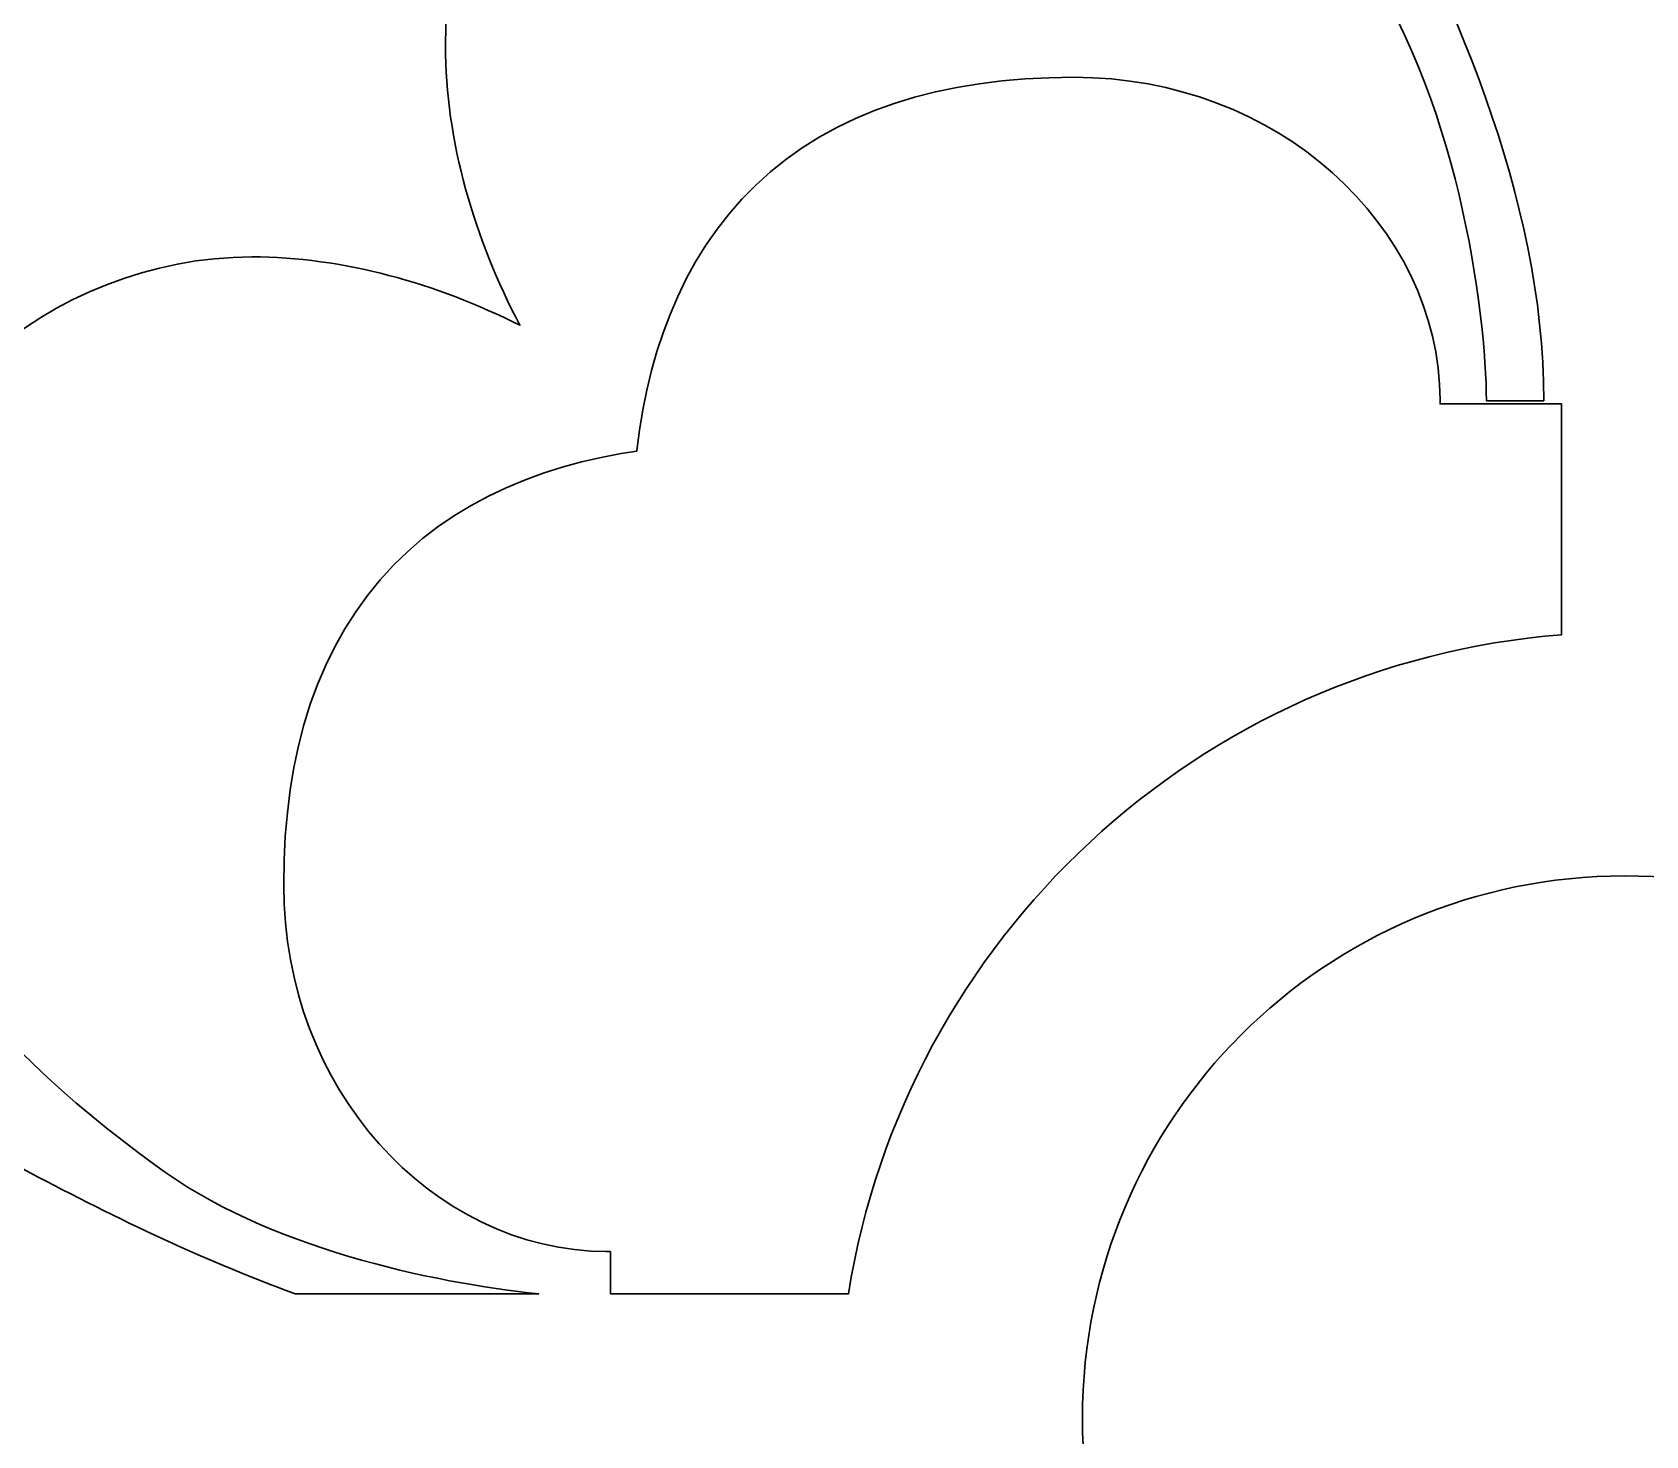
# Model space of a CAD drawing. Header units: centimetres. Extents: x 13.8 to 19.6, y -9 to 9.
# Drawn here: x 17.39 to 18.045, y -6.203 to -5.633 of the extents above; entities that cross this region are included whole.
import ezdxf

# ---------------------------------------------------------------- set-up
doc = ezdxf.new("R2010")
doc.units = ezdxf.units.CM
doc.header["$MEASUREMENT"] = 0
doc.layers.add('layer 1', color=7, linetype='Continuous')

msp = doc.modelspace()

# ---------------------------------------------------------------- linework, layer by layer
at = {"layer": 'layer 1', "color": 250, "lineweight": 30}
for points, knots in [([(13.81568, -9.00019), (13.81568, -9.00019), (13.81568, -7.7491), (13.81568, -7.7491), (13.81568, -7.7491), (13.81568, -7.7491), (13.81568, -7.63661), (13.81568, -7.63661), (13.81568, -7.63661), (13.81568, -7.63661), (13.81568, -7.23319), (13.81568, -7.23319), (13.81568, -7.23319), (13.81568, -7.23319), (13.81568, -7.03897), (13.81568, -7.03897), (13.81568, -7.03897), (13.81568, -7.03897), (13.81568, -5.26695), (13.81568, -5.26695), (13.81568, -5.26695), (13.81568, -5.26695), (13.81568, -5.15446), (13.81568, -5.15446), (13.81568, -5.15446), (13.81568, -5.15446), (13.81568, -4.75104), (13.81568, -4.75104), (13.81568, -4.75104), (13.81568, -4.75104), (13.81568, -4.55682), (13.81568, -4.55682), (13.81568, -4.55682), (13.81568, -4.55682), (13.81568, -2.7848), (13.81568, -2.7848), (13.81568, -2.7848), (13.81568, -2.7848), (13.81568, -2.67231), (13.81568, -2.67231), (13.81568, -2.67231), (13.81568, -2.67231), (13.81568, -2.26889), (13.81568, -2.26889), (13.81568, -2.26889), (13.81568, -2.26889), (13.81568, -2.07467), (13.81568, -2.07467), (13.81568, -2.07467), (13.81568, -2.07467), (13.81568, -0.30265), (13.81568, -0.30265), (13.81568, -0.30265), (13.81568, -0.30265), (13.81568, -0.19016), (13.81568, -0.19016), (13.81568, -0.19016), (13.81568, -0.19016), (13.81568, 0.21326), (13.81568, 0.21326), (13.81568, 0.21326), (13.81568, 0.21326), (13.81568, 0.40748), (13.81568, 0.40748), (13.81568, 0.40748), (13.81568, 0.40748), (13.81568, 2.1795), (13.81568, 2.1795), (13.81568, 2.1795), (13.81568, 2.1795), (13.81568, 2.29199), (13.81568, 2.29199), (13.81568, 2.29199), (13.81568, 2.29199), (13.81568, 2.69541), (13.81568, 2.69541), (13.81568, 2.69541), (13.81568, 2.69541), (13.81568, 2.88963), (13.81568, 2.88963), (13.81568, 2.88963), (13.81568, 2.88963), (13.81568, 4.66165), (13.81568, 4.66165), (13.81568, 4.66165), (13.81568, 4.66165), (13.81568, 4.77414), (13.81568, 4.77414), (13.81568, 4.77414), (13.81568, 4.77414), (13.81568, 5.17756), (13.81568, 5.17756), (13.81568, 5.17756), (13.81568, 5.17756), (13.81568, 5.37178), (13.81568, 5.37178), (13.81568, 5.37178), (13.81568, 5.37178), (13.81568, 7.1438), (13.81568, 7.1438), (13.81568, 7.1438), (13.81568, 7.1438), (13.81568, 7.25629), (13.81568, 7.25629), (13.81568, 7.25629), (13.81568, 7.25629), (13.81568, 7.65971), (13.81568, 7.65971), (13.81568, 7.65971), (13.81568, 7.65971), (13.81568, 7.85393), (13.81568, 7.85393), (13.81568, 7.85393), (13.81568, 7.85393), (13.81568, 9.00077), (13.81568, 9.00077), (13.81568, 9.00077), (13.81568, 9.00077), (14.6889, 9.00077), (14.6889, 9.00077), (14.6889, 9.00077), (14.6889, 9.00077), (14.8859, 9.00077), (14.8859, 9.00077), (14.8859, 9.00077), (14.8859, 9.00077), (15.37838, 9.00077), (15.37838, 9.00077), (15.37838, 9.00077), (15.37838, 9.00077), (15.46164, 9.00077), (15.46164, 9.00077), (15.46164, 9.00077), (15.46164, 9.00077), (15.9263, 9.00077), (15.9263, 9.00077), (15.9263, 9.00077), (15.9263, 9.00077), (16.1189, 9.00077), (16.1189, 9.00077), (16.1189, 9.00077), (16.1189, 9.00077), (17.32165, 9.00077), (17.32165, 9.00077), (17.32165, 9.00077), (17.32165, 9.00077), (17.51865, 9.00077), (17.51865, 9.00077), (17.51865, 9.00077), (17.51865, 9.00077), (18.01113, 9.00077), (18.01113, 9.00077), (18.01113, 9.00077), (18.01113, 9.00077), (18.09439, 9.00077), (18.09439, 9.00077), (18.09439, 9.00077), (18.09439, 9.00077), (18.55905, 9.00077), (18.55905, 9.00077), (18.55905, 9.00077), (18.55905, 9.00077), (18.75165, 9.00077), (18.75165, 9.00077), (18.75165, 9.00077), (18.75165, 9.00077), (19.62498, 9.00077), (19.62498, 9.00077), (19.62498, 9.00077), (19.62498, 9.00077), (19.62498, 7.78696), (19.62498, 7.78696), (19.62498, 7.78696), (19.62498, 7.78696), (19.62498, 7.67444), (19.62498, 7.67444), (19.62498, 7.67444), (19.62498, 7.67444), (19.62498, 7.27121), (19.62498, 7.27121), (19.62498, 7.27121), (19.62498, 7.27121), (19.62498, 7.0909), (19.62498, 7.0909), (19.62498, 7.0909), (19.62498, 7.0909), (19.62498, 5.25821), (19.62498, 5.25821), (19.62498, 5.25821), (19.62498, 5.25821), (19.62498, 5.1457), (19.62498, 5.1457), (19.62498, 5.1457), (19.62498, 5.1457), (19.62498, 4.74247), (19.62498, 4.74247), (19.62498, 4.74247), (19.62498, 4.74247), (19.62498, 4.56216), (19.62498, 4.56216), (19.62498, 4.56216), (19.62498, 4.56216), (19.62498, 2.79003), (19.62498, 2.79003), (19.62498, 2.79003), (19.62498, 2.79003), (19.62498, 2.67751), (19.62498, 2.67751), (19.62498, 2.67751), (19.62498, 2.67751), (19.62498, 2.27429), (19.62498, 2.27429), (19.62498, 2.27429), (19.62498, 2.27429), (19.62498, 2.09398), (19.62498, 2.09398), (19.62498, 2.09398), (19.62498, 2.09398), (19.62498, 0.32184), (19.62498, 0.32184), (19.62498, 0.32184), (19.62498, 0.32184), (19.62498, 0.20933), (19.62498, 0.20933), (19.62498, 0.20933), (19.62498, 0.20933), (19.62498, -0.1939), (19.62498, -0.1939), (19.62498, -0.1939), (19.62498, -0.1939), (19.62498, -0.37421), (19.62498, -0.37421), (19.62498, -0.37421), (19.62498, -0.37421), (19.62498, -2.14634), (19.62498, -2.14634), (19.62498, -2.14634), (19.62498, -2.14634), (19.62498, -2.25886), (19.62498, -2.25886), (19.62498, -2.25886), (19.62498, -2.25886), (19.62498, -2.66208), (19.62498, -2.66208), (19.62498, -2.66208), (19.62498, -2.66208), (19.62498, -2.84239), (19.62498, -2.84239), (19.62498, -2.84239), (19.62498, -2.84239), (19.62498, -4.61452), (19.62498, -4.61452), (19.62498, -4.61452), (19.62498, -4.61452), (19.62498, -4.72704), (19.62498, -4.72704), (19.62498, -4.72704), (19.62498, -4.72704), (19.62498, -5.13027), (19.62498, -5.13027), (19.62498, -5.13027), (19.62498, -5.13027), (19.62498, -5.31058), (19.62498, -5.31058), (19.62498, -5.31058), (19.62498, -5.31058), (19.62498, -7.08271), (19.62498, -7.08271), (19.62498, -7.08271), (19.62498, -7.08271), (19.62498, -7.19522), (19.62498, -7.19522), (19.62498, -7.19522), (19.62498, -7.19522), (19.62498, -7.59845), (19.62498, -7.59845), (19.62498, -7.59845), (19.62498, -7.59845), (19.62498, -7.77876), (19.62498, -7.77876), (19.62498, -7.77876), (19.62498, -7.77876), (19.62498, -9.00019), (19.62498, -9.00019), (19.62498, -9.00019), (19.62498, -9.00019), (18.75176, -9.00019), (18.75176, -9.00019), (18.75176, -9.00019), (18.75176, -9.00019), (18.55373, -9.00019), (18.55373, -9.00019), (18.55373, -9.00019), (18.55373, -9.00019), (18.09439, -9.00019), (18.09439, -9.00019), (18.09439, -9.00019), (18.09439, -9.00019), (18.01113, -9.00019), (18.01113, -9.00019), (18.01113, -9.00019), (18.01113, -9.00019), (17.51524, -9.00019), (17.51524, -9.00019), (17.51524, -9.00019), (17.51524, -9.00019), (17.32172, -9.00019), (17.32172, -9.00019), (17.32172, -9.00019), (17.32172, -9.00019), (16.11901, -9.00019), (16.11901, -9.00019), (16.11901, -9.00019), (16.11901, -9.00019), (15.92097, -9.00019), (15.92097, -9.00019), (15.92097, -9.00019), (15.92097, -9.00019), (15.46164, -9.00019), (15.46164, -9.00019), (15.46164, -9.00019), (15.46164, -9.00019), (15.37838, -9.00019), (15.37838, -9.00019), (15.37838, -9.00019), (15.37838, -9.00019), (14.88249, -9.00019), (14.88249, -9.00019), (14.88249, -9.00019), (14.88249, -9.00019), (14.68897, -9.00019), (14.68897, -9.00019), (14.68897, -9.00019), (14.68897, -9.00019), (13.81568, -9.00019), (13.81568, -9.00019)], [0, 0, 0, 0, 0.011765, 0.011765, 0.011765, 0.011765, 0.023529, 0.023529, 0.023529, 0.023529, 0.035294, 0.035294, 0.035294, 0.035294, 0.047059, 0.047059, 0.047059, 0.047059, 0.058824, 0.058824, 0.058824, 0.058824, 0.070588, 0.070588, 0.070588, 0.070588, 0.082353, 0.082353, 0.082353, 0.082353, 0.094118, 0.094118, 0.094118, 0.094118, 0.105882, 0.105882, 0.105882, 0.105882, 0.117647, 0.117647, 0.117647, 0.117647, 0.129412, 0.129412, 0.129412, 0.129412, 0.141176, 0.141176, 0.141176, 0.141176, 0.152941, 0.152941, 0.152941, 0.152941, 0.164706, 0.164706, 0.164706, 0.164706, 0.176471, 0.176471, 0.176471, 0.176471, 0.188235, 0.188235, 0.188235, 0.188235, 0.2, 0.2, 0.2, 0.2, 0.211765, 0.211765, 0.211765, 0.211765, 0.223529, 0.223529, 0.223529, 0.223529, 0.235294, 0.235294, 0.235294, 0.235294, 0.247059, 0.247059, 0.247059, 0.247059, 0.258824, 0.258824, 0.258824, 0.258824, 0.270588, 0.270588, 0.270588, 0.270588, 0.282353, 0.282353, 0.282353, 0.282353, 0.294118, 0.294118, 0.294118, 0.294118, 0.305882, 0.305882, 0.305882, 0.305882, 0.317647, 0.317647, 0.317647, 0.317647, 0.329412, 0.329412, 0.329412, 0.329412, 0.341176, 0.341176, 0.341176, 0.341176, 0.352941, 0.352941, 0.352941, 0.352941, 0.364706, 0.364706, 0.364706, 0.364706, 0.376471, 0.376471, 0.376471, 0.376471, 0.388235, 0.388235, 0.388235, 0.388235, 0.4, 0.4, 0.4, 0.4, 0.411765, 0.411765, 0.411765, 0.411765, 0.423529, 0.423529, 0.423529, 0.423529, 0.435294, 0.435294, 0.435294, 0.435294, 0.447059, 0.447059, 0.447059, 0.447059, 0.458824, 0.458824, 0.458824, 0.458824, 0.470588, 0.470588, 0.470588, 0.470588, 0.482353, 0.482353, 0.482353, 0.482353, 0.494118, 0.494118, 0.494118, 0.494118, 0.505882, 0.505882, 0.505882, 0.505882, 0.517647, 0.517647, 0.517647, 0.517647, 0.529412, 0.529412, 0.529412, 0.529412, 0.541176, 0.541176, 0.541176, 0.541176, 0.552941, 0.552941, 0.552941, 0.552941, 0.564706, 0.564706, 0.564706, 0.564706, 0.576471, 0.576471, 0.576471, 0.576471, 0.588235, 0.588235, 0.588235, 0.588235, 0.6, 0.6, 0.6, 0.6, 0.611765, 0.611765, 0.611765, 0.611765, 0.623529, 0.623529, 0.623529, 0.623529, 0.635294, 0.635294, 0.635294, 0.635294, 0.647059, 0.647059, 0.647059, 0.647059, 0.658824, 0.658824, 0.658824, 0.658824, 0.670588, 0.670588, 0.670588, 0.670588, 0.682353, 0.682353, 0.682353, 0.682353, 0.694118, 0.694118, 0.694118, 0.694118, 0.705882, 0.705882, 0.705882, 0.705882, 0.717647, 0.717647, 0.717647, 0.717647, 0.729412, 0.729412, 0.729412, 0.729412, 0.741176, 0.741176, 0.741176, 0.741176, 0.752941, 0.752941, 0.752941, 0.752941, 0.764706, 0.764706, 0.764706, 0.764706, 0.776471, 0.776471, 0.776471, 0.776471, 0.788235, 0.788235, 0.788235, 0.788235, 0.8, 0.8, 0.8, 0.8, 0.811765, 0.811765, 0.811765, 0.811765, 0.823529, 0.823529, 0.823529, 0.823529, 0.835294, 0.835294, 0.835294, 0.835294, 0.847059, 0.847059, 0.847059, 0.847059, 0.858824, 0.858824, 0.858824, 0.858824, 0.870588, 0.870588, 0.870588, 0.870588, 0.882353, 0.882353, 0.882353, 0.882353, 0.894118, 0.894118, 0.894118, 0.894118, 0.905882, 0.905882, 0.905882, 0.905882, 0.917647, 0.917647, 0.917647, 0.917647, 0.929412, 0.929412, 0.929412, 0.929412, 0.941176, 0.941176, 0.941176, 0.941176, 0.952941, 0.952941, 0.952941, 0.952941, 0.964706, 0.964706, 0.964706, 0.964706, 0.976471, 0.976471, 0.976471, 0.976471, 1, 1, 1, 1]), ([(16.7907, -6.11242), (16.7907, -6.11242), (16.99946, -6.17342), (16.99946, -6.17342), (16.99946, -6.17342), (17.047, -6.15109), (17.0949, -6.12597), (17.13063, -6.10657), (17.13063, -6.10657), (17.1831, -6.07739), (17.23122, -6.05699), (17.27497, -6.05699), (17.27497, -6.05699), (17.31142, -6.05699), (17.35226, -6.07739), (17.38579, -6.09491), (17.38579, -6.09491), (17.42047, -6.11331), (17.45789, -6.13171), (17.49673, -6.14577), (17.49673, -6.14577), (17.49673, -6.14577), (17.59567, -6.14577), (17.59567, -6.14577), (17.59567, -6.14577), (17.55238, -6.14135), (17.48497, -6.12709), (17.43974, -6.09344), (17.43974, -6.09344), (17.36682, -6.03949), (17.32164, -5.98993), (17.32164, -5.87035), (17.32164, -5.87035), (17.32164, -5.78869), (17.39743, -5.72455), (17.47911, -5.72455), (17.47911, -5.72455), (17.51606, -5.72455), (17.55421, -5.7353), (17.588, -5.75235), (17.588, -5.75235), (17.56953, -5.71738), (17.55772, -5.67736), (17.55772, -5.63865), (17.55772, -5.63865), (17.55772, -5.55697), (17.62187, -5.48118), (17.70352, -5.48118), (17.70352, -5.48118), (17.82311, -5.48118), (17.87266, -5.52636), (17.92661, -5.59928), (17.92661, -5.59928), (17.9689, -5.65612), (17.98057, -5.74799), (17.98057, -5.78299), (17.98057, -5.78299), (17.98057, -5.78299), (18.0039, -5.78299), (18.0039, -5.78299), (18.0039, -5.78299), (18.0039, -5.69987), (17.96598, -5.61677), (17.92806, -5.54533), (17.92806, -5.54533), (17.91056, -5.51179), (17.89016, -5.47096), (17.89016, -5.4345), (17.89016, -5.4345), (17.89016, -5.39075), (17.91056, -5.34264), (17.93974, -5.29017), (17.93974, -5.29017), (17.95625, -5.25975), (17.97692, -5.22051), (17.99647, -5.18018), (17.99647, -5.18018), (17.99647, -5.18018), (17.92983, -4.95215), (17.92983, -4.95215), (17.92983, -4.95215), (17.92983, -4.95215), (17.63437, -5.04205), (17.63437, -5.04205), (17.63437, -5.04205), (17.63437, -5.04205), (17.4269, -4.97892), (17.4269, -4.97892), (17.4269, -4.97892), (17.40151, -5.12775), (17.23997, -5.24389), (17.04103, -5.2518), (17.04103, -5.2518), (17.03877, -5.44729), (16.93209, -5.60972), (16.7907, -5.64796), (16.7907, -5.64796), (16.7907, -5.64796), (16.7907, -6.11242), (16.7907, -6.11242)], [0, 0, 0, 0, 0.038462, 0.038462, 0.038462, 0.038462, 0.076923, 0.076923, 0.076923, 0.076923, 0.115385, 0.115385, 0.115385, 0.115385, 0.153846, 0.153846, 0.153846, 0.153846, 0.192308, 0.192308, 0.192308, 0.192308, 0.230769, 0.230769, 0.230769, 0.230769, 0.269231, 0.269231, 0.269231, 0.269231, 0.307692, 0.307692, 0.307692, 0.307692, 0.346154, 0.346154, 0.346154, 0.346154, 0.384615, 0.384615, 0.384615, 0.384615, 0.423077, 0.423077, 0.423077, 0.423077, 0.461538, 0.461538, 0.461538, 0.461538, 0.5, 0.5, 0.5, 0.5, 0.538462, 0.538462, 0.538462, 0.538462, 0.576923, 0.576923, 0.576923, 0.576923, 0.615385, 0.615385, 0.615385, 0.615385, 0.653846, 0.653846, 0.653846, 0.653846, 0.692308, 0.692308, 0.692308, 0.692308, 0.730769, 0.730769, 0.730769, 0.730769, 0.769231, 0.769231, 0.769231, 0.769231, 0.807692, 0.807692, 0.807692, 0.807692, 0.846154, 0.846154, 0.846154, 0.846154, 0.884615, 0.884615, 0.884615, 0.884615, 0.923077, 0.923077, 0.923077, 0.923077, 1, 1, 1, 1]), ([(17.62473, -6.14577), (17.62473, -6.14577), (17.72146, -6.14577), (17.72146, -6.14577), (17.72146, -6.14577), (17.74435, -6.00171), (17.86364, -5.88972), (18.01113, -5.87803), (18.01113, -5.87803), (18.01113, -5.87803), (18.01113, -5.78427), (18.01113, -5.78427), (18.01113, -5.78427), (18.01113, -5.78427), (17.96177, -5.78427), (17.96177, -5.78427), (17.96177, -5.78427), (17.96177, -5.78427), (17.96177, -5.78248), (17.96177, -5.78248), (17.96177, -5.78248), (17.96177, -5.78248), (17.96159, -5.77632), (17.96159, -5.77632), (17.96159, -5.77632), (17.96159, -5.77632), (17.96099, -5.76972), (17.96099, -5.76972), (17.96099, -5.76972), (17.96099, -5.76972), (17.96001, -5.76318), (17.96001, -5.76318), (17.96001, -5.76318), (17.96001, -5.76318), (17.95867, -5.75674), (17.95867, -5.75674), (17.95867, -5.75674), (17.95867, -5.75674), (17.95696, -5.7504), (17.95696, -5.7504), (17.95696, -5.7504), (17.95696, -5.7504), (17.95492, -5.74418), (17.95492, -5.74418), (17.95492, -5.74418), (17.95492, -5.74418), (17.95255, -5.73809), (17.95255, -5.73809), (17.95255, -5.73809), (17.95255, -5.73809), (17.94985, -5.73213), (17.94985, -5.73213), (17.94985, -5.73213), (17.94985, -5.73213), (17.94685, -5.72631), (17.94685, -5.72631), (17.94685, -5.72631), (17.94685, -5.72631), (17.94355, -5.72066), (17.94355, -5.72066), (17.94355, -5.72066), (17.94355, -5.72066), (17.93997, -5.71517), (17.93997, -5.71517), (17.93997, -5.71517), (17.93997, -5.71517), (17.93611, -5.70984), (17.93611, -5.70984), (17.93611, -5.70984), (17.93611, -5.70984), (17.93199, -5.7047), (17.93199, -5.7047), (17.93199, -5.7047), (17.93199, -5.7047), (17.9276, -5.69974), (17.9276, -5.69974), (17.9276, -5.69974), (17.9276, -5.69974), (17.92297, -5.69497), (17.92297, -5.69497), (17.92297, -5.69497), (17.92297, -5.69497), (17.91808, -5.6904), (17.91808, -5.6904), (17.91808, -5.6904), (17.91808, -5.6904), (17.91296, -5.68604), (17.91296, -5.68604), (17.91296, -5.68604), (17.91296, -5.68604), (17.90762, -5.6819), (17.90762, -5.6819), (17.90762, -5.6819), (17.90762, -5.6819), (17.90205, -5.67798), (17.90205, -5.67798), (17.90205, -5.67798), (17.90205, -5.67798), (17.89627, -5.67429), (17.89627, -5.67429), (17.89627, -5.67429), (17.89627, -5.67429), (17.89028, -5.67085), (17.89028, -5.67085), (17.89028, -5.67085), (17.89028, -5.67085), (17.88409, -5.66766), (17.88409, -5.66766), (17.88409, -5.66766), (17.88409, -5.66766), (17.87771, -5.66473), (17.87771, -5.66473), (17.87771, -5.66473), (17.87771, -5.66473), (17.87113, -5.66206), (17.87113, -5.66206), (17.87113, -5.66206), (17.87113, -5.66206), (17.86438, -5.65968), (17.86438, -5.65968), (17.86438, -5.65968), (17.86438, -5.65968), (17.85746, -5.65758), (17.85746, -5.65758), (17.85746, -5.65758), (17.85746, -5.65758), (17.85039, -5.65578), (17.85039, -5.65578), (17.85039, -5.65578), (17.85039, -5.65578), (17.84315, -5.65429), (17.84315, -5.65429), (17.84315, -5.65429), (17.84315, -5.65429), (17.83577, -5.65312), (17.83577, -5.65312), (17.83577, -5.65312), (17.83577, -5.65312), (17.82827, -5.65227), (17.82827, -5.65227), (17.82827, -5.65227), (17.82827, -5.65227), (17.82064, -5.65175), (17.82064, -5.65175), (17.82064, -5.65175), (17.82064, -5.65175), (17.813, -5.65158), (17.813, -5.65158), (17.813, -5.65158), (17.813, -5.65158), (17.80292, -5.65175), (17.80292, -5.65175), (17.80292, -5.65175), (17.80292, -5.65175), (17.79321, -5.65223), (17.79321, -5.65223), (17.79321, -5.65223), (17.79321, -5.65223), (17.78374, -5.65304), (17.78374, -5.65304), (17.78374, -5.65304), (17.78374, -5.65304), (17.77452, -5.65418), (17.77452, -5.65418), (17.77452, -5.65418), (17.77452, -5.65418), (17.76553, -5.65567), (17.76553, -5.65567), (17.76553, -5.65567), (17.76553, -5.65567), (17.75679, -5.65749), (17.75679, -5.65749), (17.75679, -5.65749), (17.75679, -5.65749), (17.74828, -5.65967), (17.74828, -5.65967), (17.74828, -5.65967), (17.74828, -5.65967), (17.74002, -5.6622), (17.74002, -5.6622), (17.74002, -5.6622), (17.74002, -5.6622), (17.73201, -5.6651), (17.73201, -5.6651), (17.73201, -5.6651), (17.73201, -5.6651), (17.72425, -5.66835), (17.72425, -5.66835), (17.72425, -5.66835), (17.72425, -5.66835), (17.71676, -5.67197), (17.71676, -5.67197), (17.71676, -5.67197), (17.71676, -5.67197), (17.70955, -5.67596), (17.70955, -5.67596), (17.70955, -5.67596), (17.70955, -5.67596), (17.70263, -5.68031), (17.70263, -5.68031), (17.70263, -5.68031), (17.70263, -5.68031), (17.69603, -5.68501), (17.69603, -5.68501), (17.69603, -5.68501), (17.69603, -5.68501), (17.68974, -5.69005), (17.68974, -5.69005), (17.68974, -5.69005), (17.68974, -5.69005), (17.6838, -5.69542), (17.6838, -5.69542), (17.6838, -5.69542), (17.6838, -5.69542), (17.67819, -5.7011), (17.67819, -5.7011), (17.67819, -5.7011), (17.67819, -5.7011), (17.67295, -5.70708), (17.67295, -5.70708), (17.67295, -5.70708), (17.67295, -5.70708), (17.66806, -5.71332), (17.66806, -5.71332), (17.66806, -5.71332), (17.66806, -5.71332), (17.66354, -5.71981), (17.66354, -5.71981), (17.66354, -5.71981), (17.66354, -5.71981), (17.65937, -5.72653), (17.65937, -5.72653), (17.65937, -5.72653), (17.65937, -5.72653), (17.65556, -5.73346), (17.65556, -5.73346), (17.65556, -5.73346), (17.65556, -5.73346), (17.65209, -5.74059), (17.65209, -5.74059), (17.65209, -5.74059), (17.65209, -5.74059), (17.64896, -5.74789), (17.64896, -5.74789), (17.64896, -5.74789), (17.64896, -5.74789), (17.64616, -5.75536), (17.64616, -5.75536), (17.64616, -5.75536), (17.64616, -5.75536), (17.64367, -5.76298), (17.64367, -5.76298), (17.64367, -5.76298), (17.64367, -5.76298), (17.64147, -5.77075), (17.64147, -5.77075), (17.64147, -5.77075), (17.64147, -5.77075), (17.63957, -5.77866), (17.63957, -5.77866), (17.63957, -5.77866), (17.63957, -5.77866), (17.63794, -5.78671), (17.63794, -5.78671), (17.63794, -5.78671), (17.63794, -5.78671), (17.63658, -5.79489), (17.63658, -5.79489), (17.63658, -5.79489), (17.63658, -5.79489), (17.63547, -5.80321), (17.63547, -5.80321), (17.63547, -5.80321), (17.63547, -5.80321), (17.63544, -5.80345), (17.63544, -5.80345), (17.63544, -5.80345), (17.63544, -5.80345), (17.62918, -5.80444), (17.62918, -5.80444), (17.62918, -5.80444), (17.62918, -5.80444), (17.62104, -5.80601), (17.62104, -5.80601), (17.62104, -5.80601), (17.62104, -5.80601), (17.61302, -5.80786), (17.61302, -5.80786), (17.61302, -5.80786), (17.61302, -5.80786), (17.60515, -5.81001), (17.60515, -5.81001), (17.60515, -5.81001), (17.60515, -5.81001), (17.59743, -5.81245), (17.59743, -5.81245), (17.59743, -5.81245), (17.59743, -5.81245), (17.58987, -5.81521), (17.58987, -5.81521), (17.58987, -5.81521), (17.58987, -5.81521), (17.58247, -5.8183), (17.58247, -5.8183), (17.58247, -5.8183), (17.58247, -5.8183), (17.57525, -5.82173), (17.57525, -5.82173), (17.57525, -5.82173), (17.57525, -5.82173), (17.56822, -5.82551), (17.56822, -5.82551), (17.56822, -5.82551), (17.56822, -5.82551), (17.5614, -5.82964), (17.5614, -5.82964), (17.5614, -5.82964), (17.5614, -5.82964), (17.55481, -5.83414), (17.55481, -5.83414), (17.55481, -5.83414), (17.55481, -5.83414), (17.54848, -5.83901), (17.54848, -5.83901), (17.54848, -5.83901), (17.54848, -5.83901), (17.54241, -5.84425), (17.54241, -5.84425), (17.54241, -5.84425), (17.54241, -5.84425), (17.53664, -5.84984), (17.53664, -5.84984), (17.53664, -5.84984), (17.53664, -5.84984), (17.53118, -5.8558), (17.53118, -5.8558), (17.53118, -5.8558), (17.53118, -5.8558), (17.52605, -5.86209), (17.52605, -5.86209), (17.52605, -5.86209), (17.52605, -5.86209), (17.52127, -5.86872), (17.52127, -5.86872), (17.52127, -5.86872), (17.52127, -5.86872), (17.51685, -5.87566), (17.51685, -5.87566), (17.51685, -5.87566), (17.51685, -5.87566), (17.51279, -5.8829), (17.51279, -5.8829), (17.51279, -5.8829), (17.51279, -5.8829), (17.5091, -5.89043), (17.5091, -5.89043), (17.5091, -5.89043), (17.5091, -5.89043), (17.50579, -5.89823), (17.50579, -5.89823), (17.50579, -5.89823), (17.50579, -5.89823), (17.50285, -5.90629), (17.50285, -5.90629), (17.50285, -5.90629), (17.50285, -5.90629), (17.50027, -5.91461), (17.50027, -5.91461), (17.50027, -5.91461), (17.50027, -5.91461), (17.49806, -5.92318), (17.49806, -5.92318), (17.49806, -5.92318), (17.49806, -5.92318), (17.4962, -5.93199), (17.4962, -5.93199), (17.4962, -5.93199), (17.4962, -5.93199), (17.49469, -5.94104), (17.49469, -5.94104), (17.49469, -5.94104), (17.49469, -5.94104), (17.49353, -5.95033), (17.49353, -5.95033), (17.49353, -5.95033), (17.49353, -5.95033), (17.4927, -5.95987), (17.4927, -5.95987), (17.4927, -5.95987), (17.4927, -5.95987), (17.49221, -5.96967), (17.49221, -5.96967), (17.49221, -5.96967), (17.49221, -5.96967), (17.49205, -5.97982), (17.49205, -5.97982), (17.49205, -5.97982), (17.49205, -5.97982), (17.49221, -5.98746), (17.49221, -5.98746), (17.49221, -5.98746), (17.49221, -5.98746), (17.49273, -5.99509), (17.49273, -5.99509), (17.49273, -5.99509), (17.49273, -5.99509), (17.49358, -6.0026), (17.49358, -6.0026), (17.49358, -6.0026), (17.49358, -6.0026), (17.49475, -6.00997), (17.49475, -6.00997), (17.49475, -6.00997), (17.49475, -6.00997), (17.49624, -6.01721), (17.49624, -6.01721), (17.49624, -6.01721), (17.49624, -6.01721), (17.49804, -6.02429), (17.49804, -6.02429), (17.49804, -6.02429), (17.49804, -6.02429), (17.50014, -6.03122), (17.50014, -6.03122), (17.50014, -6.03122), (17.50014, -6.03122), (17.50252, -6.03796), (17.50252, -6.03796), (17.50252, -6.03796), (17.50252, -6.03796), (17.50518, -6.04453), (17.50518, -6.04453), (17.50518, -6.04453), (17.50518, -6.04453), (17.50811, -6.05091), (17.50811, -6.05091), (17.50811, -6.05091), (17.50811, -6.05091), (17.51131, -6.05711), (17.51131, -6.05711), (17.51131, -6.05711), (17.51131, -6.05711), (17.51475, -6.0631), (17.51475, -6.0631), (17.51475, -6.0631), (17.51475, -6.0631), (17.51844, -6.06888), (17.51844, -6.06888), (17.51844, -6.06888), (17.51844, -6.06888), (17.52236, -6.07446), (17.52236, -6.07446), (17.52236, -6.07446), (17.52236, -6.07446), (17.5265, -6.07981), (17.5265, -6.07981), (17.5265, -6.07981), (17.5265, -6.07981), (17.53086, -6.08491), (17.53086, -6.08491), (17.53086, -6.08491), (17.53086, -6.08491), (17.53542, -6.08979), (17.53542, -6.08979), (17.53542, -6.08979), (17.53542, -6.08979), (17.54019, -6.09444), (17.54019, -6.09444), (17.54019, -6.09444), (17.54019, -6.09444), (17.54515, -6.09883), (17.54515, -6.09883), (17.54515, -6.09883), (17.54515, -6.09883), (17.5503, -6.10295), (17.5503, -6.10295), (17.5503, -6.10295), (17.5503, -6.10295), (17.55562, -6.10681), (17.55562, -6.10681), (17.55562, -6.10681), (17.55562, -6.10681), (17.56112, -6.1104), (17.56112, -6.1104), (17.56112, -6.1104), (17.56112, -6.1104), (17.56678, -6.11369), (17.56678, -6.11369), (17.56678, -6.11369), (17.56678, -6.11369), (17.57258, -6.11669), (17.57258, -6.11669), (17.57258, -6.11669), (17.57258, -6.11669), (17.57853, -6.11938), (17.57853, -6.11938), (17.57853, -6.11938), (17.57853, -6.11938), (17.58463, -6.12176), (17.58463, -6.12176), (17.58463, -6.12176), (17.58463, -6.12176), (17.59085, -6.12381), (17.59085, -6.12381), (17.59085, -6.12381), (17.59085, -6.12381), (17.5972, -6.12551), (17.5972, -6.12551), (17.5972, -6.12551), (17.5972, -6.12551), (17.60364, -6.12686), (17.60364, -6.12686), (17.60364, -6.12686), (17.60364, -6.12686), (17.61018, -6.12783), (17.61018, -6.12783), (17.61018, -6.12783), (17.61018, -6.12783), (17.61679, -6.12843), (17.61679, -6.12843), (17.61679, -6.12843), (17.61679, -6.12843), (17.62295, -6.12862), (17.62295, -6.12862), (17.62295, -6.12862), (17.62295, -6.12862), (17.62473, -6.12862), (17.62473, -6.12862), (17.62473, -6.12862), (17.62473, -6.12862), (17.62473, -6.14577), (17.62473, -6.14577)], [0, 0, 0, 0, 0.007463, 0.007463, 0.007463, 0.007463, 0.014925, 0.014925, 0.014925, 0.014925, 0.022388, 0.022388, 0.022388, 0.022388, 0.029851, 0.029851, 0.029851, 0.029851, 0.037313, 0.037313, 0.037313, 0.037313, 0.044776, 0.044776, 0.044776, 0.044776, 0.052239, 0.052239, 0.052239, 0.052239, 0.059701, 0.059701, 0.059701, 0.059701, 0.067164, 0.067164, 0.067164, 0.067164, 0.074627, 0.074627, 0.074627, 0.074627, 0.08209, 0.08209, 0.08209, 0.08209, 0.089552, 0.089552, 0.089552, 0.089552, 0.097015, 0.097015, 0.097015, 0.097015, 0.104478, 0.104478, 0.104478, 0.104478, 0.11194, 0.11194, 0.11194, 0.11194, 0.119403, 0.119403, 0.119403, 0.119403, 0.126866, 0.126866, 0.126866, 0.126866, 0.134328, 0.134328, 0.134328, 0.134328, 0.141791, 0.141791, 0.141791, 0.141791, 0.149254, 0.149254, 0.149254, 0.149254, 0.156716, 0.156716, 0.156716, 0.156716, 0.164179, 0.164179, 0.164179, 0.164179, 0.171642, 0.171642, 0.171642, 0.171642, 0.179104, 0.179104, 0.179104, 0.179104, 0.186567, 0.186567, 0.186567, 0.186567, 0.19403, 0.19403, 0.19403, 0.19403, 0.201493, 0.201493, 0.201493, 0.201493, 0.208955, 0.208955, 0.208955, 0.208955, 0.216418, 0.216418, 0.216418, 0.216418, 0.223881, 0.223881, 0.223881, 0.223881, 0.231343, 0.231343, 0.231343, 0.231343, 0.238806, 0.238806, 0.238806, 0.238806, 0.246269, 0.246269, 0.246269, 0.246269, 0.253731, 0.253731, 0.253731, 0.253731, 0.261194, 0.261194, 0.261194, 0.261194, 0.268657, 0.268657, 0.268657, 0.268657, 0.276119, 0.276119, 0.276119, 0.276119, 0.283582, 0.283582, 0.283582, 0.283582, 0.291045, 0.291045, 0.291045, 0.291045, 0.298507, 0.298507, 0.298507, 0.298507, 0.30597, 0.30597, 0.30597, 0.30597, 0.313433, 0.313433, 0.313433, 0.313433, 0.320896, 0.320896, 0.320896, 0.320896, 0.328358, 0.328358, 0.328358, 0.328358, 0.335821, 0.335821, 0.335821, 0.335821, 0.343284, 0.343284, 0.343284, 0.343284, 0.350746, 0.350746, 0.350746, 0.350746, 0.358209, 0.358209, 0.358209, 0.358209, 0.365672, 0.365672, 0.365672, 0.365672, 0.373134, 0.373134, 0.373134, 0.373134, 0.380597, 0.380597, 0.380597, 0.380597, 0.38806, 0.38806, 0.38806, 0.38806, 0.395522, 0.395522, 0.395522, 0.395522, 0.402985, 0.402985, 0.402985, 0.402985, 0.410448, 0.410448, 0.410448, 0.410448, 0.41791, 0.41791, 0.41791, 0.41791, 0.425373, 0.425373, 0.425373, 0.425373, 0.432836, 0.432836, 0.432836, 0.432836, 0.440299, 0.440299, 0.440299, 0.440299, 0.447761, 0.447761, 0.447761, 0.447761, 0.455224, 0.455224, 0.455224, 0.455224, 0.462687, 0.462687, 0.462687, 0.462687, 0.470149, 0.470149, 0.470149, 0.470149, 0.477612, 0.477612, 0.477612, 0.477612, 0.485075, 0.485075, 0.485075, 0.485075, 0.492537, 0.492537, 0.492537, 0.492537, 0.5, 0.5, 0.5, 0.5, 0.507463, 0.507463, 0.507463, 0.507463, 0.514925, 0.514925, 0.514925, 0.514925, 0.522388, 0.522388, 0.522388, 0.522388, 0.529851, 0.529851, 0.529851, 0.529851, 0.537313, 0.537313, 0.537313, 0.537313, 0.544776, 0.544776, 0.544776, 0.544776, 0.552239, 0.552239, 0.552239, 0.552239, 0.559701, 0.559701, 0.559701, 0.559701, 0.567164, 0.567164, 0.567164, 0.567164, 0.574627, 0.574627, 0.574627, 0.574627, 0.58209, 0.58209, 0.58209, 0.58209, 0.589552, 0.589552, 0.589552, 0.589552, 0.597015, 0.597015, 0.597015, 0.597015, 0.604478, 0.604478, 0.604478, 0.604478, 0.61194, 0.61194, 0.61194, 0.61194, 0.619403, 0.619403, 0.619403, 0.619403, 0.626866, 0.626866, 0.626866, 0.626866, 0.634328, 0.634328, 0.634328, 0.634328, 0.641791, 0.641791, 0.641791, 0.641791, 0.649254, 0.649254, 0.649254, 0.649254, 0.656716, 0.656716, 0.656716, 0.656716, 0.664179, 0.664179, 0.664179, 0.664179, 0.671642, 0.671642, 0.671642, 0.671642, 0.679104, 0.679104, 0.679104, 0.679104, 0.686567, 0.686567, 0.686567, 0.686567, 0.69403, 0.69403, 0.69403, 0.69403, 0.701493, 0.701493, 0.701493, 0.701493, 0.708955, 0.708955, 0.708955, 0.708955, 0.716418, 0.716418, 0.716418, 0.716418, 0.723881, 0.723881, 0.723881, 0.723881, 0.731343, 0.731343, 0.731343, 0.731343, 0.738806, 0.738806, 0.738806, 0.738806, 0.746269, 0.746269, 0.746269, 0.746269, 0.753731, 0.753731, 0.753731, 0.753731, 0.761194, 0.761194, 0.761194, 0.761194, 0.768657, 0.768657, 0.768657, 0.768657, 0.776119, 0.776119, 0.776119, 0.776119, 0.783582, 0.783582, 0.783582, 0.783582, 0.791045, 0.791045, 0.791045, 0.791045, 0.798507, 0.798507, 0.798507, 0.798507, 0.80597, 0.80597, 0.80597, 0.80597, 0.813433, 0.813433, 0.813433, 0.813433, 0.820896, 0.820896, 0.820896, 0.820896, 0.828358, 0.828358, 0.828358, 0.828358, 0.835821, 0.835821, 0.835821, 0.835821, 0.843284, 0.843284, 0.843284, 0.843284, 0.850746, 0.850746, 0.850746, 0.850746, 0.858209, 0.858209, 0.858209, 0.858209, 0.865672, 0.865672, 0.865672, 0.865672, 0.873134, 0.873134, 0.873134, 0.873134, 0.880597, 0.880597, 0.880597, 0.880597, 0.88806, 0.88806, 0.88806, 0.88806, 0.895522, 0.895522, 0.895522, 0.895522, 0.902985, 0.902985, 0.902985, 0.902985, 0.910448, 0.910448, 0.910448, 0.910448, 0.91791, 0.91791, 0.91791, 0.91791, 0.925373, 0.925373, 0.925373, 0.925373, 0.932836, 0.932836, 0.932836, 0.932836, 0.940299, 0.940299, 0.940299, 0.940299, 0.947761, 0.947761, 0.947761, 0.947761, 0.955224, 0.955224, 0.955224, 0.955224, 0.962687, 0.962687, 0.962687, 0.962687, 0.970149, 0.970149, 0.970149, 0.970149, 0.977612, 0.977612, 0.977612, 0.977612, 0.985075, 0.985075, 0.985075, 0.985075, 1, 1, 1, 1]), ([(17.81649, -6.19624), (17.81649, -6.07464), (17.9151, -5.97603), (18.0367, -5.97603), (18.0367, -5.97603), (18.1583, -5.97603), (18.25691, -6.07464), (18.25691, -6.19624), (18.25691, -6.19624), (18.25691, -6.31784), (18.1583, -6.41645), (18.0367, -6.41645), (18.0367, -6.41645), (17.9151, -6.41645), (17.81649, -6.31784), (17.81649, -6.19624)], [0, 0, 0, 0, 0.2, 0.2, 0.2, 0.2, 0.4, 0.4, 0.4, 0.4, 0.6, 0.6, 0.6, 0.6, 1, 1, 1, 1])]:
    msp.add_open_spline(points, degree=3, knots=knots, dxfattribs=at)

doc.saveas('drawing.dxf')
